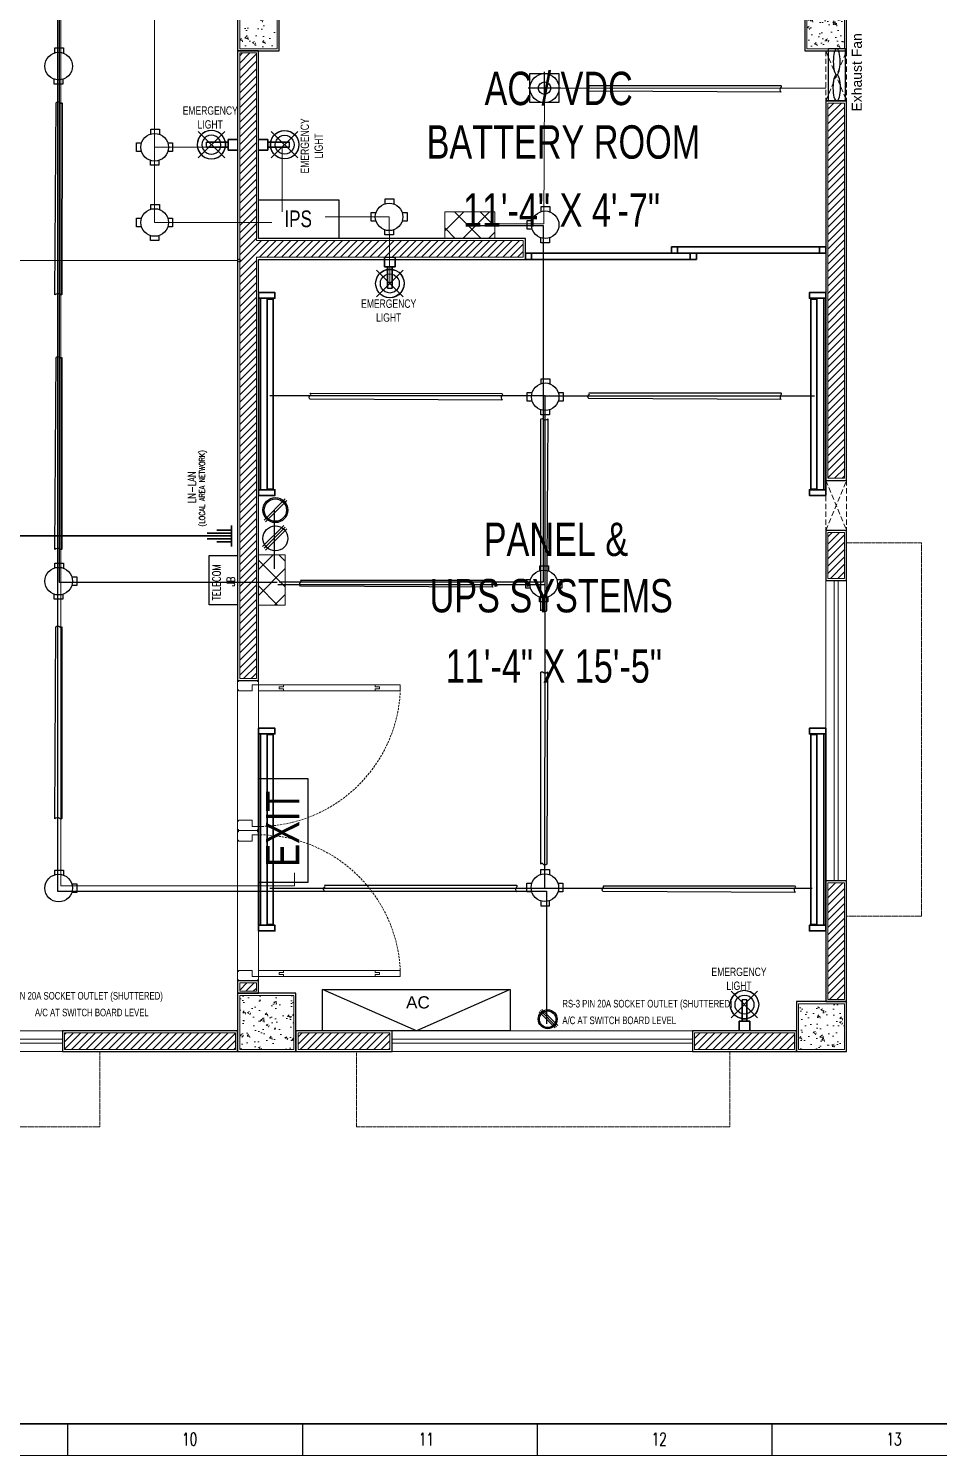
# Model space of a CAD drawing. Header units: inches. Extents: x 600 to 1500, y 304 to 941.
# Drawn here: x 1096.8 to 1315, y 304.1 to 646.3 of the extents above; entities that cross this region are included whole.
import ezdxf
from ezdxf.enums import TextEntityAlignment as Align

# ---------------------------------------------------------------- set-up
doc = ezdxf.new("R2010")
doc.units = ezdxf.units.IN
doc.header["$MEASUREMENT"] = 0
for name, pattern in [('DASH', [0.35, 0.25, -0.1]), ('DASHED', [0.75, 0.5, -0.25]), ('XREF-GROUND-A1$0$HIDDEN2', [0.1875, 0.125, -0.0625])]:
    doc.linetypes.add(name, pattern=pattern)
doc.layers.get('Defpoints').update_dxf_attribs({"lineweight": 0})
for name, color, linetype in [('Cables', 7, 'Continuous'), ('COLLUM', 1, 'Continuous'), ('dimention', 7, 'Continuous'), ('Exhaust Fans', 7, 'Continuous'), ('HVAC', 44, 'Continuous'), ('Layer 1', 7, 'Continuous'), ('Lights', 7, 'Continuous'), ('Plant Layout', 7, 'Continuous'), ('Sockets', 7, 'Continuous'), ('wall 05', 252, 'Continuous')]:
    doc.layers.add(name, color=color, linetype=linetype)
for name, color, linetype, lineweight in [('DOOR', 115, 'Continuous', 15), ('E-LAN', 6, 'Continuous', 30), ('E-WTL-Wall-Tube-Light', 7, 'Continuous', 30), ('Glass', 5, 'Continuous', 9), ('HACTH', 8, 'Continuous', 9), ('Plaster Line', 252, 'Continuous', 15), ('Sunshed', 5, 'Continuous', 15), ('Switchboard', 30, 'Continuous', 13), ('Text', 252, 'Continuous', 15), ('WINDOW', 140, 'Continuous', 9)]:
    doc.layers.add(name, color=color, linetype=linetype, lineweight=lineweight)
doc.styles.get("Standard").update_dxf_attribs({"font": 'arial.ttf'})
doc.styles.add('Swiss721', font='swisscl.ttf')
doc.styles.add('TAVE1', font='ROMANS.shx', dxfattribs={"width": 0.75})
doc.styles.add('TEG BORDER', font='txt_qlt.shx', dxfattribs={"width": 0.7, "bigfont": 'hztxt.shx'})
pattern_1 = [(50, (-409806.2414, -241566.439), (5.37945137, -0.470641012), [0.5625, -6.1875]), (355, (-409806.2414, -241566.439), (-1.040635, 5.641441), [0.45, -4.95]), (100.4514, (-409805.793, -241566.478), (4.338820363, 5.170796565), [0.478051425, -5.25856584]), (46.1842, (-409806.2414, -241564.939), (8.004307865, -1.24139261), [0.84375, -9.28125]), (96.6356, (-409805.574, -241565.0425), (7.00997029, 7.30588403), [0.71707716, -7.8878475]), (351.1842, (-409806.241, -241564.939), (7.00996459, 7.3058895), [0.675, -7.425]), (21, (-409805.4914, -241565.314), (4.47680289, -3.01964168), [0.5625, -6.1875]), (326, (-409805.4914, -241565.314), (1.82486499, 5.43862534), [0.45, -4.95]), (71.4514, (-409805.1183, -241565.5656), (6.301669714, 2.418978725), [0.478051425, -5.25856584]), (37.5, (-409806.2414, -241566.439), (0.091198915, 2.496703904), [0, -4.89, 0, -5.025, 0, -4.96875]), (7.5, (-409806.2414, -241566.439), (1.973021531, 2.958087839), [0, -2.865, 0, -4.7775, 0, -1.89375]), (327.5, (-409807.9139, -241566.439), (4.003668271, -0.169161538), [0, -1.875, 0, -5.85, 0, -7.7625]), (317.5, (-409808.664, -241566.439), (4.37389627, 0.750787367), [0, -2.4375, 0, -3.885, 0, -5.5125])]

# ---------------------------------------------------------------- blocks, each defined once
blk = doc.blocks.new('252 BORDER A2')
at = {"linetype": 'Continuous'}
blk.add_line((5, 5), (489, 5), dxfattribs=at)
for p, q in [((334.12, 0), (334.12, 5)), ((371.25, 0), (371.25, 5)), ((408.37, 0), (408.37, 5)), ((445.5, 0), (445.5, 5))]:
    blk.add_line(p, q)
at = {"color": 5, "lineweight": 15}
blk.add_lwpolyline([(0, 420), (594, 420), (594, 0), (0, 0)], close=True, dxfattribs=at)
blk.add_lwpolyline([(5, 415), (589, 415), (589, 5), (5, 5)], close=True)
at = {"char_height": 2, "width": 2, "attachment_point": 7, "style": 'TEG BORDER'}
for s, insert in [('\\pi2.2204e-016;10', (352.17, 1.59)), ('\\pi0.3;11', (389.3, 1.59)), ('\\pi2.2204e-016;12', (426.42, 1.59)), ('\\pi2.2204e-016;13', (463.55, 1.59))]:
    blk.add_mtext(s, dxfattribs=dict(at, insert=insert))
blk = doc.blocks.new('ASDSAETR')
for p, q in [((51404, -7188.31), (51404, -7197.3)), ((51404, -7190.29), (51410.36, -7190.29)), ((51404, -7191.55), (51414.43, -7191.55)), ((51404, -7192.81), (51418.49, -7192.81)), ((51404, -7194.07), (51414.43, -7194.07)), ((51404, -7195.33), (51410.36, -7195.33))]:
    blk.add_line(p, q)
blk = doc.blocks.new('A$C63C712C3')
at = {"ltscale": 2}
for p, q in [((39.8, 42), (33.8, 42)), ((39.8, 15.9), (33.8, 15.9)), ((1230.6, 42), (1236.6, 42)), ((1230.6, 15.9), (1236.6, 15.9))]:
    blk.add_line(p, q, dxfattribs=at)
for points in [[(35.5, 102.6), (0, 102.6), (0, 0), (35.5, 0)], [(35.5, 102.6), (1235.5, 102.6), (1235.5, 90.2), (35.5, 90.2)], [(1235.5, 102.6), (1270.9, 102.6), (1270.9, 0), (1235.5, 0)], [(39.8, 47.6), (1230.6, 47.6), (1230.6, 10.1), (39.8, 10.1)]]:
    blk.add_lwpolyline(points, close=True, dxfattribs=at)
blk = doc.blocks.new('A$C20C675F6')
at = {"layer": 'Defpoints'}
for points in [[(0.25, 72), (0.25, 71.75), (0, 71.75), (0, 72)], [(5, 72), (5, 71.75), (4.75, 71.75), (4.75, 72)], [(0.25, 36), (0.25, 36.25), (0, 36.25), (0, 36)], [(0.25, 36), (0.25, 35.75), (0, 35.75), (0, 36)], [(5, 36), (5, 36.25), (4.75, 36.25), (4.75, 36)], [(5, 36), (5, 35.75), (4.75, 35.75), (4.75, 36)], [(0.25, 0), (0.25, 0.25), (0, 0.25), (0, 0)], [(5, 0), (5, 0.25), (4.75, 0.25), (4.75, 0)]]:
    blk.add_lwpolyline(points, close=True, dxfattribs=at)
at = {"layer": 'DOOR'}
for points in [[(5, 71), (3.5, 71), (3.5, 69.5), (0.25, 69.5), (0.25, 69.75), (0, 69.75), (0, 71.75), (0.25, 71.75), (0.25, 72), (4.75, 72), (4.75, 71.75), (5, 71.75), (5, 71)], [(10, 70.25), (10, 70), (11, 70), (11, 69.5), (5, 69.5), (5, 71), (11, 71), (11, 70.5), (10, 70.5), (10, 70.25), (10, 70.5), (11, 70.5), (11, 71), (33, 71), (33, 70.5), (34, 70.5), (34, 70), (33, 70), (33, 69.5), (11, 69.5), (39, 69.5), (39, 71), (33, 71)], [(5, 37), (3.5, 37), (3.5, 38.5), (0.25, 38.5), (0.25, 38.25), (0, 38.25), (0, 36.25), (0.25, 36.25), (0.25, 36), (4.75, 36), (4.75, 36.25), (5, 36.25), (5, 37)], [(5, 35), (3.5, 35), (3.5, 33.5), (0.25, 33.5), (0.25, 33.75), (0, 33.75), (0, 35.75), (0.25, 35.75), (0.25, 36), (4.75, 36), (4.75, 35.75), (5, 35.75), (5, 35)], [(5, 1), (3.5, 1), (3.5, 2.5), (0.25, 2.5), (0.25, 2.25), (0, 2.25), (0, 0.25), (0.25, 0.25), (0.25, 0), (4.75, 0), (4.75, 0.25), (5, 0.25), (5, 1)], [(10, 1.75), (10, 2), (11, 2), (11, 2.5), (5, 2.5), (5, 1), (11, 1), (11, 1.5), (10, 1.5), (10, 1.75), (10, 1.5), (11, 1.5), (11, 1), (33, 1), (33, 1.5), (34, 1.5), (34, 2), (33, 2), (33, 2.5), (11, 2.5), (39, 2.5), (39, 1), (33, 1)]]:
    blk.add_lwpolyline(points, dxfattribs=at)
at = {"layer": 'DOOR', "linetype": 'DASHED', "lineweight": 0}
for centre, start, end in [((4.98, 71.06), 270.0403, 357.3754), ((4.98, 0.94), 2.6246, 89.9597)]:
    blk.add_arc(centre, 34.06, start, end, dxfattribs=at)
at = {"layer": 'HACTH', "lineweight": 0, "ltscale": 10}
for p, q in [((0, 2.25), (0, 69.75)), ((5, 1.5), (5, 69.5))]:
    blk.add_line(p, q, dxfattribs=at)
blk = doc.blocks.new('tr')
at = {"layer": 'Plaster Line'}
for p, q in [((143968.45, 171283.63), (143927.45, 171283.63)), ((143927.45, 171283.63), (143927.45, 171279.63)), ((143968.45, 171279.63), (143968.45, 171283.63)), ((144100.45, 171283.63), (144053.45, 171283.63)), ((144053.45, 171283.63), (144053.45, 171279.63)), ((144100.45, 171279.63), (144100.45, 171283.63)), ((144226.45, 171283.63), (144185.45, 171283.63)), ((144185.45, 171283.63), (144185.45, 171279.63)), ((144226.45, 171279.63), (144226.45, 171283.63)), ((143927.45, 171279.63), (143968.45, 171279.63)), ((144053.45, 171279.63), (144100.45, 171279.63)), ((144185.45, 171279.63), (144226.45, 171279.63))]:
    blk.add_line(p, q, dxfattribs=at)
blk = doc.blocks.new('qm')
at = {"layer": 'wall 05'}
for p, q in [((143968.95, 171284.13), (143926.95, 171284.13)), ((143926.95, 171284.13), (143926.95, 171279.13)), ((143968.95, 171279.13), (143968.95, 171284.13)), ((144100.95, 171284.13), (144052.95, 171284.13)), ((144052.95, 171284.13), (144052.95, 171279.13)), ((144100.95, 171279.13), (144100.95, 171284.13)), ((144226.95, 171284.13), (144184.95, 171284.13)), ((144184.95, 171284.13), (144184.95, 171279.13)), ((144226.95, 171279.13), (144226.95, 171284.13)), ((143926.95, 171279.13), (143968.95, 171279.13)), ((144052.95, 171279.13), (144100.95, 171279.13)), ((144184.95, 171279.13), (144226.95, 171279.13))]:
    blk.add_line(p, q, dxfattribs=at)
blk = doc.blocks.new('bg')
at = {"layer": 'wall 05'}
for p, q in [((144263.99, 171284.13), (144240.95, 171284.13)), ((144240.95, 171284.13), (144240.95, 171279.13)), ((144263.99, 171279.13), (144263.99, 171284.13)), ((144360.95, 171284.13), (144335.99, 171284.13)), ((144335.99, 171284.13), (144335.99, 171279.13)), ((144360.95, 171279.13), (144360.95, 171284.13)), ((144240.95, 171279.13), (144263.99, 171279.13)), ((144335.99, 171279.13), (144360.95, 171279.13))]:
    blk.add_line(p, q, dxfattribs=at)
blk = doc.blocks.new('dp')
at = {"layer": 'Plaster Line'}
for p, q in [((144263.49, 171283.63), (144241.45, 171283.63)), ((144241.45, 171283.63), (144241.45, 171279.63)), ((144263.49, 171279.63), (144263.49, 171283.63)), ((144360.45, 171283.63), (144336.49, 171283.63)), ((144336.49, 171283.63), (144336.49, 171279.63)), ((144360.45, 171279.63), (144360.45, 171283.63)), ((144241.45, 171279.63), (144263.49, 171279.63)), ((144336.49, 171279.63), (144360.45, 171279.63))]:
    blk.add_line(p, q, dxfattribs=at)

msp = doc.modelspace()

# ---------------------------------------------------------------- hatches: boundary and pattern name
at = {"layer": 'HACTH'}
h = msp.add_hatch(dxfattribs=at)
h.set_pattern_fill('AR-CONC', color=256, scale=0.75, style=0)
h.set_pattern_definition(pattern_1)
h.paths.add_polyline_path([(1147.44, 641.44), (1156.44, 641.44), (1156.44, 660.44), (1147.44, 660.44)])
h = msp.add_hatch(dxfattribs=at)
h.set_pattern_fill('AR-CONC', color=256, scale=0.75, style=0)
h.set_pattern_definition(pattern_1)
h.paths.add_polyline_path([(1283.44, 641.44), (1292.44, 641.44), (1292.44, 660.44), (1283.44, 660.44)])
h = msp.add_hatch(dxfattribs=at)
h.set_pattern_fill('ANSI31', color=256, scale=10, style=0)
h.set_pattern_definition([(45, (-409806.2414, -241566.439), (-0.8838834765, 0.8838834765), [])])
h.paths.add_polyline_path([(973.44, 405.44), (973.44, 401.44), (1020.44, 401.44), (1020.44, 405.44)])
h.paths.add_polyline_path([(1146.44, 401.44), (1146.44, 405.44), (1105.44, 405.44), (1105.44, 401.44)])
h.paths.add_polyline_path([(1161.44, 405.44), (1161.44, 401.44), (1183.48, 401.44), (1183.48, 405.44)])
h.paths.add_polyline_path([(1280.44, 401.44), (1280.44, 405.44), (1256.48, 405.44), (1256.48, 401.44)])
h.paths.add_polyline_path([(1288.44, 413.44), (1292.44, 413.44), (1292.44, 441.44), (1288.44, 441.44)])
h.paths.add_polyline_path([(1292.44, 525.44), (1288.44, 525.44), (1288.44, 514.44), (1292.44, 514.44)])
h.paths.add_polyline_path([(1288.44, 538.44), (1292.44, 538.44), (1292.44, 628.44), (1288.44, 628.44)])
h.paths.add_polyline_path([(1147.44, 490.44), (1151.44, 490.44), (1151.44, 591.44), (1215.44, 591.44), (1215.44, 595.44), (1151.44, 595.44), (1151.44, 640.44), (1147.44, 640.44)])
h = msp.add_hatch(dxfattribs=at)
h.set_pattern_fill('ANSI31', color=256, scale=10, style=0)
h.set_pattern_definition([(45, (-140076.4309, -170960.9583), (-0.8838834765, 0.8838834765), [])])
h.paths.add_polyline_path([(1151.44, 415.44), (1151.44, 417.44), (1147.44, 417.44), (1147.44, 415.44)])
h = msp.add_hatch(dxfattribs=at)
h.set_pattern_fill('AR-CONC', color=256, scale=0.75, style=0)
h.set_pattern_definition(pattern_1)
h.paths.add_polyline_path([(1147.44, 401.44), (1160.44, 401.44), (1160.44, 414.44), (1147.44, 414.44)])
h = msp.add_hatch(dxfattribs=at)
h.set_pattern_fill('AR-CONC', color=256, scale=0.75, style=0)
h.set_pattern_definition(pattern_1)
h.paths.add_polyline_path([(1292.44, 412.44), (1281.44, 412.44), (1281.44, 401.44), (1292.44, 401.44)])
at = {"layer": 'Switchboard'}
h = msp.add_hatch(dxfattribs=at)
h.set_pattern_fill('ANSI37', color=256, scale=35)
h.set_pattern_definition([(45, (933.987, 149.558), (-3.093592, 3.093592), []), (135, (933.987, 149.558), (-3.093592, -3.093592), [])])
h.paths.add_polyline_path([(1208.65, 595.94), (1208.65, 602.35), (1196.59, 602.35), (1196.59, 595.94)])
h = msp.add_hatch(dxfattribs=at)
h.set_pattern_fill('ANSI37', color=256, scale=35, angle=90)
h.set_pattern_definition([(135, (1604.7367, 245.446), (-3.093592, -3.093592), []), (225, (1604.7367, 245.446), (3.093592, -3.093592), [])])
h.paths.add_polyline_path([(1158.35, 520.11), (1151.94, 520.11), (1151.94, 508.04), (1158.35, 508.04)])

# ---------------------------------------------------------------- linework, layer by layer
at = {"color": 1}
for p, q in [((1104.13, 746.93), (1104.13, 513.55)), ((1220.32, 598.99), (1204.17, 598.99)), ((1220.32, 513.59), (1220.32, 598.99)), ((1155.72, 530.86), (1155.72, 516.75)), ((1104.13, 513.55), (1156.41, 513.55)), ((1156.88, 513.59), (1220.32, 513.59))]:
    msp.add_line(p, q, dxfattribs=at)
at = {"color": 149, "lineweight": 20}
for p, q in [((1127.05, 599.79), (1127.05, 704.31)), ((1127.05, 617.83), (1140.09, 617.87)), ((1157.64, 617.87), (1157.64, 602.37)), ((1155.13, 599.79), (1127.05, 599.79)), ((1167.9, 601.14), (1183.27, 601.14)), ((1183.27, 601.14), (1183.44, 585.17))]:
    msp.add_line(p, q, dxfattribs=at)
at = {"color": 5, "lineweight": 20}
for p, q in [((1104.59, 680.86), (1104.59, 440.74)), ((1160.56, 440.74), (1160.56, 443.85)), ((1104.59, 440.74), (1112.9, 440.74)), ((1112.9, 440.74), (1160.56, 440.74))]:
    msp.add_line(p, q, dxfattribs=at)
for p, q in [((1103.1, 640.47), (1103.1, 641.64)), ((1103.1, 641.64), (1105.17, 641.64)), ((1105.17, 641.64), (1105.17, 640.4)), ((1103, 632.98), (1103, 634.15)), ((1105.07, 634.15), (1105.07, 632.98)), ((1105.07, 632.98), (1103, 632.98)), ((1126.12, 621), (1126.12, 622.17)), ((1126.12, 622.17), (1128.18, 622.17)), ((1128.18, 622.17), (1128.19, 620.94)), ((1122.74, 616.79), (1122.74, 618.86)), ((1122.74, 618.86), (1123.91, 618.86)), ((1123.91, 616.79), (1122.74, 616.79)), ((1130.2, 618.86), (1131.37, 618.86)), ((1131.37, 616.79), (1130.2, 616.79)), ((1131.37, 618.86), (1131.37, 616.79)), ((1126.02, 613.52), (1126.02, 614.69)), ((1128.08, 613.52), (1126.02, 613.52)), ((1128.08, 614.69), (1128.08, 613.52)), ((1126.12, 602.96), (1126.12, 604.13)), ((1126.12, 604.13), (1128.18, 604.13)), ((1128.18, 604.13), (1128.19, 602.9)), ((1182.34, 604.32), (1182.34, 605.49)), ((1182.34, 605.49), (1184.41, 605.49)), ((1184.41, 605.49), (1184.41, 604.25)), ((1219.76, 602.42), (1219.76, 603.59)), ((1219.76, 603.59), (1221.83, 603.59)), ((1221.83, 603.59), (1221.83, 602.35)), ((1122.74, 598.75), (1122.74, 600.82)), ((1122.74, 600.82), (1123.91, 600.82)), ((1130.2, 600.82), (1131.37, 600.82)), ((1131.37, 600.82), (1131.37, 598.75)), ((1178.96, 600.11), (1178.96, 602.17)), ((1178.96, 602.17), (1180.13, 602.17)), ((1180.13, 600.11), (1178.96, 600.11)), ((1186.42, 602.17), (1187.59, 602.17)), ((1187.59, 600.11), (1186.42, 600.11)), ((1187.59, 602.17), (1187.59, 600.11)), ((1216.39, 598.21), (1216.39, 600.27)), ((1216.39, 600.27), (1217.56, 600.27)), ((1123.91, 598.75), (1122.74, 598.75)), ((1126.02, 595.48), (1126.02, 596.64)), ((1128.08, 595.48), (1126.02, 595.48)), ((1128.08, 596.64), (1128.08, 595.48)), ((1131.37, 598.75), (1130.2, 598.75)), ((1182.24, 596.83), (1182.24, 598)), ((1184.31, 596.83), (1182.24, 596.83)), ((1184.31, 598), (1184.31, 596.83)), ((1217.56, 598.21), (1216.39, 598.21)), ((1219.66, 594.93), (1219.66, 596.1)), ((1221.73, 596.1), (1221.73, 594.93)), ((1221.73, 594.93), (1219.66, 594.93)), ((1219.76, 561.16), (1219.76, 562.33)), ((1219.76, 562.33), (1221.83, 562.33)), ((1221.83, 562.33), (1221.83, 561.1)), ((1216.39, 556.95), (1216.39, 559.02)), ((1216.39, 559.02), (1217.56, 559.02)), ((1223.84, 559.02), (1225.01, 559.02)), ((1225.01, 559.02), (1225.01, 556.95)), ((1217.56, 556.95), (1216.39, 556.95)), ((1219.66, 553.68), (1219.66, 554.85)), ((1221.73, 554.85), (1221.73, 553.68)), ((1225.01, 556.95), (1223.84, 556.95)), ((1221.73, 553.68), (1219.66, 553.68)), ((1103.1, 516.95), (1103.1, 518.12)), ((1103.1, 518.12), (1105.17, 518.12)), ((1105.17, 518.12), (1105.17, 516.88)), ((1219.4, 516.29), (1219.4, 517.46)), ((1219.4, 517.46), (1221.46, 517.46)), ((1221.46, 517.46), (1221.47, 516.23)), ((1107.19, 514.81), (1108.36, 514.81)), ((1108.36, 514.81), (1108.36, 512.74)), ((1216.02, 512.08), (1216.02, 514.15)), ((1216.02, 514.15), (1217.19, 514.15)), ((1223.48, 514.15), (1224.65, 514.15)), ((1224.65, 514.15), (1224.65, 512.08)), ((1103, 509.46), (1103, 510.63)), ((1105.07, 510.63), (1105.07, 509.46)), ((1108.36, 512.74), (1107.19, 512.74)), ((1217.19, 512.08), (1216.02, 512.08)), ((1219.3, 508.81), (1219.3, 509.97)), ((1221.36, 509.97), (1221.36, 508.81)), ((1224.65, 512.08), (1223.48, 512.08)), ((1105.07, 509.46), (1103, 509.46)), ((1221.36, 508.81), (1219.3, 508.81)), ((1103.1, 443.33), (1103.1, 444.5)), ((1103.1, 444.5), (1105.17, 444.5)), ((1105.17, 444.5), (1105.17, 443.26)), ((1219.68, 443.45), (1219.68, 444.62)), ((1219.68, 444.62), (1221.74, 444.62)), ((1221.74, 444.62), (1221.75, 443.38)), ((1107.19, 441.19), (1108.36, 441.19)), ((1108.36, 439.12), (1107.19, 439.12)), ((1108.36, 441.19), (1108.36, 439.12)), ((1216.3, 439.24), (1216.3, 441.31)), ((1216.3, 441.31), (1217.47, 441.31)), ((1217.47, 439.24), (1216.3, 439.24)), ((1223.76, 441.31), (1224.93, 441.31)), ((1224.93, 439.24), (1223.76, 439.24)), ((1224.93, 441.31), (1224.93, 439.24)), ((1219.68, 437.1), (1219.68, 435.93)), ((1219.68, 435.93), (1221.74, 435.93)), ((1221.74, 435.93), (1221.75, 437.17))]:
    msp.add_line(p, q)
at = {"color": 5, "linetype": 'XREF-GROUND-A1$0$HIDDEN2', "lineweight": 13, "ltscale": 10}
for p, q in [((1287.94, 640.94), (1292.94, 628.94)), ((1287.94, 628.94), (1292.94, 640.94)), ((1287.94, 640.94), (1287.94, 628.94)), ((1287.94, 640.94), (1292.94, 628.94)), ((1287.94, 628.94), (1292.94, 640.94)), ((1287.94, 640.94), (1287.94, 628.94)), ((1292.94, 640.94), (1292.94, 628.94)), ((1292.94, 640.94), (1292.94, 628.94)), ((1292.94, 628.94), (1287.94, 628.94)), ((1292.94, 628.94), (1287.94, 628.94)), ((1287.94, 537.94), (1292.94, 525.94)), ((1287.94, 525.94), (1292.94, 537.94)), ((1287.94, 537.94), (1287.94, 525.94)), ((1292.94, 537.94), (1292.94, 525.94)), ((1292.94, 525.94), (1287.94, 525.94))]:
    msp.add_line(p, q, dxfattribs=at)
at = {"color": 6, "lineweight": 30}
msp.add_line((855.56, 524.61), (1137.37, 524.61), dxfattribs=at)
for points in [[(1277.15, 632.66, -0.56347), (1277.15, 632.16, 0.367924), (1277.23, 631.05), (1231.15, 631.26, -0.456322), (1231.15, 632.16, 0.605884), (1231.15, 632.68)], [(1104.84, 582.52, -0.56347), (1104.33, 582.52, 0.354322), (1103.16, 582.45), (1103.44, 628.52, -0.456322), (1104.33, 628.52, 0.605884), (1104.86, 628.52)], [(1104.81, 521.43, -0.56347), (1104.31, 521.43, 0.354322), (1103.13, 521.36), (1103.41, 567.43, -0.456322), (1104.31, 567.43, 0.605884), (1104.83, 567.43)], [(1210.31, 558.81, -0.56347), (1210.31, 558.31, 0.367924), (1210.38, 557.2), (1164.31, 557.41, -0.456322), (1164.31, 558.31, 0.605884), (1164.31, 558.83)], [(1277.15, 558.94, -0.56347), (1277.15, 558.43, 0.367924), (1277.23, 557.33), (1231.15, 557.54, -0.456322), (1231.15, 558.43, 0.605884), (1231.15, 558.96)], [(1219.64, 552.63, -0.56347), (1220.15, 552.63, 0.354322), (1221.33, 552.7), (1221.04, 506.62, -0.456322), (1220.15, 506.63, 0.605884), (1219.63, 506.63)], [(1208.05, 513.98, -0.56347), (1208.05, 513.47, 0.367924), (1208.12, 512.37), (1162.04, 512.58, -0.456322), (1162.05, 513.47, 0.605884), (1162.05, 513.99)], [(1104.8, 456.84, -0.56347), (1104.3, 456.84, 0.354322), (1103.12, 456.77), (1103.4, 502.84, -0.456322), (1104.3, 502.84, 0.605884), (1104.82, 502.84)], [(1219.66, 491.92, -0.56347), (1220.17, 491.92, 0.367924), (1221.27, 491.99), (1221.06, 445.92, -0.456322), (1220.17, 445.92, 0.605884), (1219.65, 445.92)], [(1213.78, 440.86, -0.56347), (1213.78, 440.36, 0.367924), (1213.85, 439.25), (1167.77, 439.46, -0.456322), (1167.78, 440.36, 0.605884), (1167.78, 440.88)], [(1280.55, 440.72, -0.56347), (1280.55, 440.22, 0.367924), (1280.62, 439.11), (1234.55, 439.32, -0.456322), (1234.55, 440.22, 0.605884), (1234.55, 440.74)]]:
    msp.add_lwpolyline(points, format="xyb", close=True)
for points in [[(1171.21, 595.94), (1151.94, 595.94), (1151.94, 605.26), (1171.21, 605.26)], [(1140.11, 519.92), (1146.94, 519.92), (1146.94, 508.12), (1140.11, 508.12)]]:
    msp.add_lwpolyline(points, close=True)
at = {"color": 4}
msp.add_lwpolyline([(1151.94, 441.47), (1151.94, 466.42), (1163.77, 466.42), (1163.77, 441.47)], close=True, dxfattribs=at)
for centre, radius in [((1104.04, 637.29), 3.31), ((1220.52, 632.01), 1.49), ((1127.05, 617.83), 3.31), ((1127.05, 599.79), 3.31), ((1183.27, 601.14), 3.31), ((1220.69, 599.24), 3.31), ((1147.24, 590.69), 0.306), ((1220.69, 557.99), 3.31), ((1104.04, 513.77), 3.31), ((1220.33, 513.12), 3.31), ((1104.04, 440.16), 3.31), ((1220.61, 440.27), 3.31)]:
    msp.add_circle(centre, radius)
at = {"layer": 'Cables', "color": 4}
for p, q in [((1103.8, 746.93), (1103.8, 439.46)), ((1103.8, 439.46), (1220.98, 439.46)), ((1220.98, 439.46), (1220.98, 407.65))]:
    msp.add_line(p, q, dxfattribs=at)
at = {"layer": 'Cables', "color": 3}
for p, q in [((1220.65, 558.22), (1154.66, 558.22)), ((1220.65, 558.22), (1285.23, 558.22)), ((1156.56, 512.95), (1220.65, 512.95)), ((1154.64, 440.12), (1284.7, 440.12))]:
    msp.add_line(p, q, dxfattribs=at)
msp.add_lwpolyline([(1220.61, 440.12), (1220.65, 502.92), (1220.65, 558.22)], dxfattribs=at)
at = {"layer": 'COLLUM', "color": 2}
msp.add_line((1287.94, 628.94), (1292.94, 628.94), dxfattribs=at)
at = {"layer": 'COLLUM'}
for points in [[(1146.94, 640.94), (1156.94, 640.94), (1156.94, 660.94), (1146.94, 660.94)], [(1282.94, 640.94), (1292.94, 640.94), (1292.94, 660.94), (1282.94, 660.94)], [(1146.94, 400.94), (1160.94, 400.94), (1160.94, 414.94), (1146.94, 414.94)], [(1280.94, 400.94), (1292.94, 400.94), (1292.94, 412.94), (1280.94, 412.94)]]:
    msp.add_lwpolyline(points, close=True, dxfattribs=at)
at = {"layer": 'dimention', "color": 5, "lineweight": 30}
for p, q in [((1215.94, 592.44), (1287.94, 592.44)), ((1215.94, 592.44), (1215.94, 590.94)), ((1217.44, 592.44), (1217.44, 590.94)), ((1250.94, 593.94), (1287.94, 593.94)), ((1250.94, 593.94), (1250.94, 592.44)), ((1252.44, 593.94), (1252.44, 592.44)), ((1255.44, 592.44), (1255.44, 590.94)), ((1256.94, 592.44), (1256.94, 590.94)), ((1286.44, 593.94), (1286.44, 592.44)), ((1287.94, 593.94), (1287.94, 592.44)), ((1215.94, 590.94), (1256.94, 590.94))]:
    msp.add_line(p, q, dxfattribs=at)
at = {"layer": 'Exhaust Fans'}
msp.add_lwpolyline([(1288.58, 641.49), (1292.58, 641.49), (1292.58, 628.94), (1288.58, 628.94)], close=True, dxfattribs=at)
at = {"layer": 'Exhaust Fans', "extrusion": (0, 0, -1)}
msp.add_ellipse((1290.58, 638.36), major_axis=(0, -3.14), ratio=0.260631, dxfattribs=at)
at = {"layer": 'Exhaust Fans'}
msp.add_ellipse((1290.58, 632.08), major_axis=(0, 3.14), ratio=0.260631, dxfattribs=at)
at = {"layer": 'Glass', "ltscale": 10}
for points in [[(1289.94, 441.94), (1289.94, 513.94)], [(1290.94, 441.94), (1290.94, 513.94)], [(1020.94, 403.94), (1104.94, 403.94)], [(1183.98, 403.94), (1255.98, 403.94)], [(1020.94, 402.94), (1104.94, 402.94)], [(1183.98, 402.94), (1255.98, 402.94)]]:
    msp.add_lwpolyline(points, dxfattribs=at)
at = {"layer": 'HVAC'}
for p, q in [((1189.8, 405.94), (1167.29, 415.87)), ((1212.31, 415.87), (1189.8, 405.94))]:
    msp.add_line(p, q, dxfattribs=at)
msp.add_lwpolyline([(1167.29, 415.87), (1212.31, 415.87), (1212.31, 405.94), (1167.29, 405.94)], close=True, dxfattribs=at)
at = {"layer": 'Layer 1', "color": 1}
for points in [[(1140.91, 621.86), (1140.12, 621.81), (1139.37, 621.61), (1138.67, 621.21), (1138.12, 620.71), (1137.68, 620.06), (1137.38, 619.32), (1137.23, 618.57), (1137.33, 617.77), (1137.53, 617.02), (1137.98, 616.38), (1138.47, 615.83), (1139.17, 615.38), (1139.87, 615.13), (1140.67, 615.03)], [(1140.67, 621.86), (1139.92, 621.76), (1139.17, 621.51), (1138.52, 621.11), (1137.98, 620.56), (1137.58, 619.91), (1137.33, 619.22), (1137.23, 618.42), (1137.33, 617.67), (1137.58, 616.97), (1137.98, 616.33), (1138.52, 615.78), (1139.17, 615.38), (1139.92, 615.13), (1140.67, 615.03), (1141.41, 615.13), (1142.16, 615.38), (1142.81, 615.78), (1143.36, 616.33), (1143.75, 616.97), (1144, 617.67), (1144.05, 618.42), (1144, 619.22), (1143.75, 619.91), (1143.36, 620.56), (1142.81, 621.11), (1142.16, 621.51), (1141.41, 621.76), (1140.67, 621.86)], [(1143.85, 615.28), (1137.48, 621.61)], [(1137.48, 615.28), (1143.85, 621.61)], [(1140.67, 620.71), (1140.07, 620.66), (1139.52, 620.41), (1139.07, 620.06), (1138.67, 619.56), (1138.47, 619.02), (1138.37, 618.42), (1138.47, 617.87), (1138.67, 617.32), (1139.07, 616.82), (1139.52, 616.48), (1140.07, 616.23), (1140.67, 616.18), (1141.26, 616.23), (1141.81, 616.48), (1142.26, 616.82), (1142.66, 617.32), (1142.86, 617.87), (1142.96, 618.42), (1142.86, 619.02), (1142.66, 619.56), (1142.26, 620.06), (1141.81, 620.41), (1141.26, 620.66), (1140.67, 620.71)], [(1143.95, 619.27), (1143.75, 619.91), (1143.36, 620.56), (1142.86, 621.06), (1142.26, 621.46), (1141.61, 621.71), (1140.91, 621.86)], [(1146.94, 617.17), (1144.65, 617.17), (1144.65, 619.71), (1146.94, 619.71)], [(1146.94, 619.71), (1144.65, 619.71)], [(1144.65, 619.71), (1144.65, 617.17)], [(1151.94, 617.17), (1154.23, 617.17), (1154.23, 619.71), (1151.94, 619.71)], [(1151.94, 619.71), (1154.23, 619.71)], [(1154.23, 619.71), (1154.23, 617.17)], [(1158.22, 621.86), (1158.97, 621.76), (1159.71, 621.51), (1160.36, 621.11), (1160.91, 620.56), (1161.31, 619.91), (1161.56, 619.22), (1161.66, 618.42), (1161.56, 617.67), (1161.31, 616.97), (1160.91, 616.33), (1160.36, 615.78), (1159.71, 615.38), (1158.97, 615.13), (1158.22, 615.03), (1157.47, 615.13), (1156.72, 615.38), (1156.08, 615.78), (1155.53, 616.33), (1155.13, 616.97), (1154.88, 617.67), (1154.83, 618.42), (1154.88, 619.22), (1155.13, 619.91), (1155.53, 620.56), (1156.08, 621.11), (1156.72, 621.51), (1157.47, 621.76), (1158.22, 621.86)], [(1154.93, 619.27), (1155.13, 619.91), (1155.53, 620.56), (1156.03, 621.06), (1156.63, 621.46), (1157.27, 621.71), (1157.97, 621.86)], [(1155.03, 615.28), (1161.41, 621.61)], [(1161.41, 615.28), (1155.03, 621.61)], [(1158.22, 620.71), (1158.82, 620.66), (1159.37, 620.41), (1159.81, 620.06), (1160.21, 619.56), (1160.41, 619.02), (1160.51, 618.42), (1160.41, 617.87), (1160.21, 617.32), (1159.81, 616.82), (1159.37, 616.48), (1158.82, 616.23), (1158.22, 616.18), (1157.62, 616.23), (1157.07, 616.48), (1156.63, 616.82), (1156.23, 617.32), (1156.03, 617.87), (1155.93, 618.42), (1156.03, 619.02), (1156.23, 619.56), (1156.63, 620.06), (1157.07, 620.41), (1157.62, 620.66), (1158.22, 620.71)], [(1157.97, 621.86), (1158.77, 621.81), (1159.52, 621.61), (1160.21, 621.21), (1160.76, 620.71), (1161.21, 620.06), (1161.51, 619.32), (1161.66, 618.57), (1161.56, 617.77), (1161.36, 617.02), (1160.91, 616.38), (1160.41, 615.83), (1159.71, 615.38), (1159.02, 615.13), (1158.22, 615.03)], [(1144.65, 619.02), (1144.65, 617.87), (1139.52, 617.87)], [(1144.65, 619.02), (1139.52, 619.02), (1144.3, 619.02), (1144.65, 619.02), (1144.65, 617.87)], [(1139.52, 617.87), (1139.52, 619.02)], [(1139.52, 617.87), (1139.52, 619.02)], [(1139.52, 617.87), (1144.65, 617.87)], [(1140.67, 615.03), (1141.46, 615.13), (1142.21, 615.38), (1142.86, 615.83), (1143.41, 616.43), (1143.8, 617.12), (1144.05, 617.87)], [(1143.95, 619.27), (1144.05, 619.02), (1144.05, 617.87)], [(1144.65, 617.17), (1146.94, 617.17)], [(1154.23, 617.17), (1151.94, 617.17)], [(1154.23, 619.02), (1154.23, 617.87), (1159.37, 617.87)], [(1154.23, 619.02), (1159.37, 619.02), (1154.58, 619.02), (1154.23, 619.02), (1154.23, 617.87)], [(1159.37, 617.87), (1154.23, 617.87)], [(1154.93, 619.27), (1154.83, 619.02), (1154.83, 617.87)], [(1158.22, 615.03), (1157.42, 615.13), (1156.68, 615.38), (1156.03, 615.83), (1155.48, 616.43), (1155.08, 617.12), (1154.83, 617.87)], [(1159.37, 617.87), (1159.37, 619.02)], [(1159.37, 617.87), (1159.37, 619.02)], [(1182.17, 591.44), (1182.17, 589.15), (1184.71, 589.15), (1184.71, 591.44)], [(1182.17, 591.44), (1184.71, 591.44)], [(1182.17, 589.15), (1182.17, 591.44)], [(1184.71, 589.15), (1182.17, 589.15)], [(1182.87, 584.02), (1182.87, 589.15)], [(1184.02, 589.15), (1182.87, 589.15), (1182.87, 584.02)], [(1184.02, 589.15), (1184.02, 584.02), (1184.02, 588.8), (1184.02, 589.15), (1182.87, 589.15)], [(1184.71, 591.44), (1184.71, 589.15)], [(1180.03, 585.17), (1180.13, 585.96), (1180.38, 586.71), (1180.83, 587.36), (1181.42, 587.91), (1182.12, 588.31), (1182.87, 588.55)], [(1186.86, 585.17), (1186.76, 584.42), (1186.51, 583.67), (1186.11, 583.02), (1185.56, 582.48), (1184.91, 582.08), (1184.21, 581.83), (1183.42, 581.73), (1182.67, 581.83), (1181.97, 582.08), (1181.33, 582.48), (1180.78, 583.02), (1180.38, 583.67), (1180.13, 584.42), (1180.03, 585.17), (1180.13, 585.91), (1180.38, 586.66), (1180.78, 587.31), (1181.33, 587.86), (1181.97, 588.26), (1182.67, 588.5), (1183.42, 588.55), (1184.21, 588.5), (1184.91, 588.26), (1185.56, 587.86), (1186.11, 587.31), (1186.51, 586.66), (1186.76, 585.91), (1186.86, 585.17)], [(1186.86, 585.42), (1186.81, 584.62), (1186.61, 583.87), (1186.21, 583.17), (1185.71, 582.63), (1185.06, 582.18), (1184.31, 581.88), (1183.57, 581.73), (1182.77, 581.83), (1182.02, 582.03), (1181.38, 582.48), (1180.83, 582.97), (1180.38, 583.67), (1180.13, 584.37), (1180.03, 585.17)], [(1180.28, 588.35), (1186.61, 581.98)], [(1180.28, 581.98), (1186.61, 588.35)], [(1185.71, 585.17), (1185.66, 584.57), (1185.41, 584.02), (1185.06, 583.57), (1184.56, 583.17), (1184.02, 582.97), (1183.42, 582.87), (1182.87, 582.97), (1182.32, 583.17), (1181.82, 583.57), (1181.47, 584.02), (1181.23, 584.57), (1181.18, 585.17), (1181.23, 585.76), (1181.47, 586.31), (1181.82, 586.76), (1182.32, 587.16), (1182.87, 587.36), (1183.42, 587.46), (1184.02, 587.36), (1184.56, 587.16), (1185.06, 586.76), (1185.41, 586.31), (1185.66, 585.76), (1185.71, 585.17)], [(1184.26, 588.45), (1184.02, 588.55), (1182.87, 588.55)], [(1184.26, 588.45), (1184.91, 588.26), (1185.56, 587.86), (1186.06, 587.36), (1186.46, 586.76), (1186.71, 586.11), (1186.86, 585.42)], [(1182.87, 584.02), (1184.02, 584.02)], [(1182.87, 584.02), (1184.02, 584.02)], [(1265.05, 411.97), (1265.1, 412.77), (1265.3, 413.52), (1265.7, 414.21), (1266.2, 414.76), (1266.84, 415.21), (1267.59, 415.51), (1268.34, 415.66), (1269.13, 415.56), (1269.88, 415.36), (1270.53, 414.91), (1271.08, 414.41), (1271.53, 413.72), (1271.78, 413.02), (1271.88, 412.22)], [(1265.05, 412.22), (1265.15, 412.97), (1265.4, 413.72), (1265.8, 414.36), (1266.35, 414.91), (1266.99, 415.31), (1267.69, 415.56), (1268.49, 415.66), (1269.23, 415.56), (1269.93, 415.31), (1270.58, 414.91), (1271.13, 414.36), (1271.53, 413.72), (1271.78, 412.97), (1271.88, 412.22), (1271.78, 411.47), (1271.53, 410.73), (1271.13, 410.08), (1270.58, 409.53), (1269.93, 409.13), (1269.23, 408.88), (1268.49, 408.83), (1267.69, 408.88), (1266.99, 409.13), (1266.35, 409.53), (1265.8, 410.08), (1265.4, 410.73), (1265.15, 411.47), (1265.05, 412.22)], [(1271.63, 409.03), (1265.3, 415.41)], [(1271.63, 415.41), (1265.3, 409.03)], [(1266.2, 412.22), (1266.25, 412.82), (1266.49, 413.37), (1266.84, 413.81), (1267.34, 414.21), (1267.89, 414.41), (1268.49, 414.51), (1269.04, 414.41), (1269.58, 414.21), (1270.08, 413.81), (1270.43, 413.37), (1270.68, 412.82), (1270.73, 412.22), (1270.68, 411.62), (1270.43, 411.07), (1270.08, 410.63), (1269.58, 410.23), (1269.04, 410.03), (1268.49, 409.93), (1267.89, 410.03), (1267.34, 410.23), (1266.84, 410.63), (1266.49, 411.07), (1266.25, 411.62), (1266.2, 412.22)], [(1267.64, 408.93), (1266.99, 409.13), (1266.35, 409.53), (1265.85, 410.03), (1265.45, 410.63), (1265.2, 411.27), (1265.05, 411.97)], [(1267.89, 408.23), (1269.04, 408.23), (1269.04, 413.37)], [(1267.89, 408.23), (1267.89, 413.37), (1267.89, 408.58), (1267.89, 408.23), (1269.04, 408.23)], [(1269.04, 413.37), (1267.89, 413.37)], [(1269.04, 413.37), (1267.89, 413.37)], [(1269.04, 413.37), (1269.04, 408.23)], [(1271.88, 412.22), (1271.78, 411.42), (1271.53, 410.68), (1271.08, 410.03), (1270.48, 409.48), (1269.78, 409.08), (1269.04, 408.83)], [(1269.73, 405.94), (1269.73, 408.23), (1267.19, 408.23), (1267.19, 405.94)], [(1267.19, 405.94), (1267.19, 408.23)], [(1267.19, 408.23), (1269.73, 408.23)], [(1267.64, 408.93), (1267.89, 408.83), (1269.04, 408.83)], [(1269.73, 408.23), (1269.73, 405.94)], [(1269.73, 405.94), (1267.19, 405.94)]]:
    msp.add_lwpolyline(points, dxfattribs=at)
at = {"layer": 'Lights', "color": 40}
for p, q in [((1220.52, 628.07), (1220.52, 635.95)), ((1224.46, 632.01), (1216.58, 632.01))]:
    msp.add_line(p, q, dxfattribs=at)
at = {"layer": 'Lights'}
msp.add_lwpolyline([(1217.04, 635.49), (1223.99, 635.49), (1223.99, 628.53), (1217.04, 628.53)], close=True, dxfattribs=at)
msp.add_circle((1220.52, 632.01), 3.48, dxfattribs=at)
at = {"layer": 'Plant Layout', "lineweight": 13}
for p, q in [((1146.94, 488.19), (1146.94, 455.69)), ((1146.94, 488.19), (1146.94, 455.69)), ((1151.94, 488.94), (1151.94, 454.94)), ((1151.94, 488.94), (1151.94, 454.94)), ((1146.94, 452.19), (1146.94, 419.69)), ((1146.94, 452.19), (1146.94, 419.69)), ((1151.94, 452.94), (1151.94, 418.94)), ((1151.94, 452.94), (1151.94, 418.94))]:
    msp.add_line(p, q, dxfattribs=at)
at = {"layer": 'Plaster Line'}
for p, q in [((1292.44, 441.44), (1288.44, 441.44)), ((1288.44, 441.44), (1288.44, 413.44)), ((1292.44, 413.44), (1292.44, 441.44)), ((1288.44, 413.44), (1292.44, 413.44))]:
    msp.add_line(p, q, dxfattribs=at)
for points in [[(1147.44, 641.44), (1156.44, 641.44), (1156.44, 660.44), (1147.44, 660.44)], [(1283.44, 641.44), (1292.44, 641.44), (1292.44, 660.44), (1283.44, 660.44)], [(1215.44, 595.44), (1151.44, 595.44), (1151.44, 640.44), (1147.44, 640.44), (1147.44, 490.44), (1151.44, 490.44), (1151.44, 591.44), (1215.44, 591.44)], [(1292.44, 628.44), (1288.44, 628.44), (1288.44, 538.44), (1292.44, 538.44)], [(1292.44, 525.44), (1288.44, 525.44), (1288.44, 514.44), (1292.44, 514.44)], [(1151.44, 417.44), (1147.44, 417.44), (1147.44, 415.44), (1151.44, 415.44)], [(1147.44, 401.44), (1160.44, 401.44), (1160.44, 414.44), (1147.44, 414.44)], [(1281.44, 401.44), (1292.44, 401.44), (1292.44, 412.44), (1281.44, 412.44)]]:
    msp.add_lwpolyline(points, close=True, dxfattribs=at)
at = {"layer": 'Sockets', "color": 3}
for p, q in [((1158.38, 533.53), (1153.28, 528.42)), ((1158.75, 533.11), (1153.65, 528.01)), ((1219.54, 410.79), (1223.41, 406.91)), ((1219.85, 411.07), (1223.73, 407.19)), ((1219.22, 410.51), (1223.1, 406.63))]:
    msp.add_line(p, q, dxfattribs=at)
at = {"layer": 'Sockets', "color": 5}
for p, q in [((1158.02, 527.16), (1152.91, 522.06)), ((1158.38, 526.75), (1153.28, 521.65)), ((1158.75, 526.34), (1153.65, 521.24))]:
    msp.add_line(p, q, dxfattribs=at)
at = {"layer": 'Sockets', "color": 3}
for centre, radius in [((1156.01, 530.81), 2.99), ((1156.01, 530.81), 2.67), ((1221.29, 408.71), 2.27), ((1221.29, 408.71), 1.98)]:
    msp.add_circle(centre, radius, dxfattribs=at)
at = {"layer": 'Sockets', "color": 5}
msp.add_circle((1156.01, 524.03), 2.99, dxfattribs=at)
at = {"layer": 'Sunshed', "linetype": 'DASH'}
for points in [[(1292.94, 513.94), (1292.94, 522.94), (1310.94, 522.94), (1310.94, 433.44), (1310.94, 433.44), (1292.94, 433.44), (1292.94, 441.94)], [(1104.94, 400.94), (1113.94, 400.94), (1113.94, 382.94), (1012.44, 382.94), (1012.44, 382.94), (1012.44, 400.94), (1020.94, 400.94)], [(1255.98, 400.94), (1264.98, 400.94), (1264.98, 382.94), (1175.48, 382.94), (1175.48, 382.94), (1175.48, 400.94), (1183.98, 400.94)]]:
    msp.add_lwpolyline(points, dxfattribs=at)
at = {"layer": 'Switchboard'}
for points in [[(1196.59, 602.35), (1208.65, 602.35), (1208.65, 595.94), (1196.59, 595.94)], [(1151.94, 508.04), (1151.94, 520.11), (1158.35, 520.11), (1158.35, 508.04)]]:
    msp.add_lwpolyline(points, close=True, dxfattribs=at)
at = {"layer": 'Text', "color": 3}
for p, q in [((1220.39, 599.45), (1220.52, 632.01)), ((1220.52, 632.01), (1287.94, 632.01)), ((1207.44, 599.45), (1220.39, 599.45)), ((1147, 590.68), (849.63, 590.68))]:
    msp.add_line(p, q, dxfattribs=at)
at = {"layer": 'wall 05'}
for p, q in [((1292.94, 441.94), (1287.94, 441.94)), ((1287.94, 441.94), (1287.94, 412.94)), ((1292.94, 412.94), (1292.94, 441.94)), ((1287.94, 412.94), (1292.94, 412.94))]:
    msp.add_line(p, q, dxfattribs=at)
for points in [[(1215.94, 595.94), (1151.94, 595.94), (1151.94, 640.94), (1146.94, 640.94), (1146.94, 489.94), (1151.94, 489.94), (1151.94, 590.94), (1215.94, 590.94)], [(1292.94, 628.94), (1287.94, 628.94), (1287.94, 537.94), (1292.94, 537.94)], [(1292.94, 525.94), (1287.94, 525.94), (1287.94, 513.94), (1292.94, 513.94)], [(1151.94, 417.94), (1146.94, 417.94), (1146.94, 414.94), (1151.94, 414.94)]]:
    msp.add_lwpolyline(points, close=True, dxfattribs=at)
at = {"layer": 'wall 05', "color": 5, "linetype": 'XREF-GROUND-A1$0$HIDDEN2', "lineweight": 13, "ltscale": 20}
msp.add_lwpolyline([(1292.94, 640.94), (1287.94, 640.94)], dxfattribs=at)
at = {"layer": 'WINDOW', "linetype": 'Continuous', "ltscale": 10}
for points in [[(1287.94, 441.94), (1287.94, 513.94)], [(1292.94, 441.94), (1292.94, 513.94)], [(1020.94, 405.94), (1104.94, 405.94)], [(1183.98, 405.94), (1255.98, 405.94)], [(1020.94, 400.94), (1104.94, 400.94)], [(1183.98, 400.94), (1255.98, 400.94)]]:
    msp.add_lwpolyline(points, dxfattribs=at)

# ---------------------------------------------------------------- block references
at = {"xscale": 1.5163271442, "yscale": 1.5163271442, "zscale": 1.5163271442}
msp.add_blockref('252 BORDER A2', (599.61, 304.1), dxfattribs=at)
at = {"layer": 'DOOR', "lineweight": 0}
msp.add_blockref('A$C20C675F6', (1146.94, 417.94), dxfattribs=at)
at = {"layer": 'E-LAN', "lineweight": -2, "xscale": 0.5600000000000003, "yscale": 0.5600000000000003, "zscale": 0.5600000000000003, "rotation": 180}
msp.add_blockref('ASDSAETR', (29931.73, -3503.36), dxfattribs=at)
at = {"layer": 'E-WTL-Wall-Tube-Light', "lineweight": 0, "yscale": 0.03825770520678021, "zscale": 0.03825770521002791}
for p, xscale, rotation in [((1155.87, 534.34), 0.03825770519629215, 90), ((1284.02, 534.34), -0.03825770519629215, 270), ((1155.87, 429.88), 0.03825770519629215, 90), ((1284.02, 429.88), -0.03825770519629215, 270)]:
    msp.add_blockref('A$C63C712C3', p, dxfattribs=dict(at, xscale=xscale, rotation=rotation))
at = {"layer": 'HACTH'}
for name in ['bg', 'dp', 'qm', 'tr']:
    msp.add_blockref(name, (-143080.01, -170878.19), dxfattribs=at)

# ---------------------------------------------------------------- texts
msp.add_text('Exhaust Fan', height=2.3967, rotation=90).set_placement((1296.6, 626.39))
at = {"layer": 'E-LAN', "lineweight": 0, "style": 'TAVE1', "width": 0.75}
for s, height, p in [('(LOCAL AREA NETWORK)', 1.3659, (1139.12, 526.86)), ('LN-LAN', 1.951, (1136.96, 532.46))]:
    msp.add_text(s, height=height, rotation=90, dxfattribs=at).set_placement(p)
at = {"layer": 'E-LAN', "color": 0, "lineweight": -3, "style": 'TAVE1', "width": 0.75}
for s, p in [('TELECOM', (1142.88, 509.16)), ('JB', (1146.31, 512.5))]:
    msp.add_text(s, height=1.951, rotation=90, dxfattribs=at).set_placement(p)
at = {"layer": 'HVAC'}
msp.add_text('AC', height=2.935, dxfattribs=at).set_placement((1187.33, 411.29))
at = {"layer": 'Sockets', "color": 3, "style": 'Swiss721'}
for s, p in [('RS-3 PIN 20A SOCKET OUTLET (SHUTTERED)', (1088.22, 413.43)), ('A/C AT SWITCH BOARD LEVEL', (1098.36, 409.42)), ('RS-3 PIN 20A SOCKET OUTLET (SHUTTERED)', (1224.81, 411.54)), ('A/C AT SWITCH BOARD LEVEL', (1224.81, 407.54))]:
    msp.add_text(s, height=1.8137, dxfattribs=at).set_placement(p)
at = {"layer": 'Text', "style": 'Swiss721'}
for s, p in [('AC / VDC ', (1225.06, 632.1)), ('AC / VDC ', (1225.06, 632.1)), ('BATTERY ROOM', (1225.06, 619.1)), ('BATTERY ROOM', (1225.06, 619.1)), (' PANEL &', (1222.13, 523.79)), (' PANEL &', (1222.13, 523.79)), ('UPS SYSTEMS', (1222.13, 510.29)), ('UPS SYSTEMS', (1222.13, 510.29))]:
    msp.add_text(s, height=8, dxfattribs=at).set_placement(p, align=Align.MIDDLE)
at = {"layer": 'Text', "color": 4, "char_height": 2, "width": 15.6576, "style": 'Swiss721'}
for insert, attachment_point in [((1140.38, 622.28), 8), ((1183.16, 581.33), 2), ((1267.16, 421.08), 2)]:
    msp.add_mtext('EMERGENCY LIGHT ', dxfattribs=dict(at, insert=insert, attachment_point=attachment_point))
at = {"layer": 'Text', "color": 4, "attachment_point": 2, "rotation": 90, "style": 'Swiss721'}
for s, insert, char_height, width in [('EMERGENCY LIGHT ', (1162.05, 618.16), 2, 15.6576), ('EXIT ', (1153.73, 454.39), 8, 62.6303)]:
    msp.add_mtext(s, dxfattribs=dict(at, insert=insert, char_height=char_height, width=width))
at = {"layer": 'Text', "char_height": 8, "width": 62.6303, "attachment_point": 2, "style": 'Swiss721'}
for s, insert in [('\\A1;11\'-4" X 4\'-7"', (1224.59, 606.76)), ('\\A1;11\'-4" X 4\'-7"', (1224.59, 606.76)), ('\\A1;11\'-4" X 15\'-5"', (1222.78, 497.43)), ('\\A1;11\'-4" X 15\'-5"', (1222.78, 497.43))]:
    msp.add_mtext(s, dxfattribs=dict(at, insert=insert))
at = {"layer": 'Text', "color": 0, "insert": (1161.46, 602.67), "char_height": 4, "width": 31.3151, "attachment_point": 2, "style": 'Swiss721'}
msp.add_mtext('IPS', dxfattribs=at)

doc.saveas('drawing.dxf')
